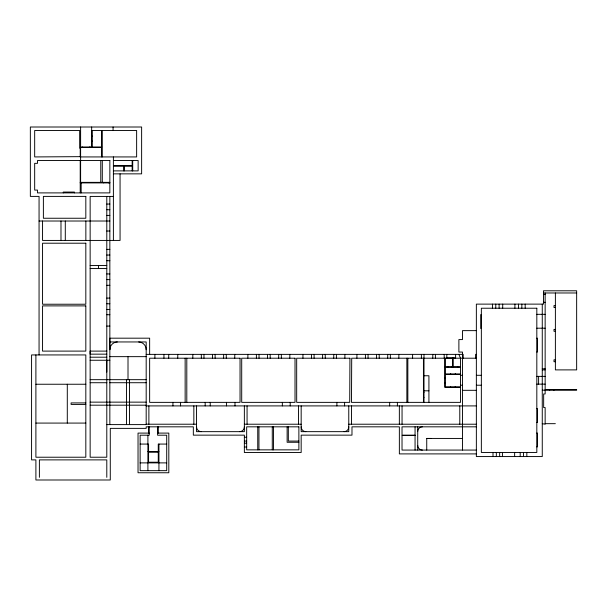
<?xml version="1.0" encoding="UTF-8"?>
<svg xmlns="http://www.w3.org/2000/svg" width="607" height="607" viewBox="0 0 607 607"><rect width="100%" height="100%" fill="white"/><g stroke="black" fill="none" stroke-linecap="round" stroke-linejoin="round"><path stroke-width="0.91" d="M106.794 361.848L106.794 372.091M117.333 341.953L116.339 342.037A7.625 7.625 0 0 0 109.844 349.715L109.844 338.182L149.641 338.182L149.641 354.374L146.181 354.389M91.657 130.497L136.636 130.497L136.636 156.932L80.215 156.932L80.215 148.093M91.657 136.135L92.211 136.135M91.657 141.097L92.211 141.097M80.61 146.977L101.741 146.977M80.61 147.531L101.46 147.531M80.61 148.093L79.661 148.093L79.661 130.497L34.675 130.497L34.675 156.932L80.61 156.652M113.395 160.536L138.138 160.536L138.138 170.886L113.395 170.886M113.395 165.628L132.159 165.628L132.159 160.536M113.395 166.181L123.737 166.181L123.737 170.886M113.395 173.852L141.628 173.852L141.628 127.007L30.35 127.007L30.35 196.395L39.06 196.395L39.06 354.936M80.215 182.358L109.844 182.358M80.215 182.912L80.61 182.912M81.163 182.912L109.844 182.912M113.395 196.425L90.147 196.425L90.147 457.223L106.794 457.223L106.794 196.395M106.794 204.058L109.844 204.058M106.794 209.734L109.844 209.734M106.794 215.409L109.844 215.409M39.06 221.016L109.844 221.016M106.794 231.024L109.844 231.024M106.794 249.371L109.844 249.371M106.794 255.046L109.844 255.046M106.794 260.722L109.844 260.722M90.147 265.479L106.794 265.479M90.147 268.484L106.794 268.484M106.794 273.947L109.844 273.947M106.794 279.622L109.844 279.622M106.794 285.298L109.844 285.298M543.477 292.976L576.65 292.976M543.477 294.471L545.147 294.471M106.794 298.09L109.844 298.09M543.477 302.286L545.147 302.286M106.794 303.766L109.844 303.766M555.39 305.602L553.994 305.602L553.994 307.491L555.39 307.491M106.794 309.441L109.844 309.441M536.823 314.327L545.147 314.327M481.351 314.601L480.797 314.601L480.797 328.47L481.351 328.47M106.794 314.73L109.844 314.73M106.794 326.08L109.844 326.08M536.823 328.197L545.147 328.197M555.39 329.411L553.994 329.411L553.994 331.293L555.39 331.293M476.358 330.633L462.488 330.633L462.488 339.579L458.884 339.579L458.884 352.06L462.488 352.06L462.488 450.068M536.823 338.182L537.377 338.182L537.377 352.045L536.823 352.045M109.844 341.953L146.181 341.953L146.181 424.604L106.794 424.604M106.878 351.104L90.117 351.104L90.117 354.154L106.794 354.154M149.641 354.374L463.187 354.374L463.187 358.206M476.358 354.374L475.668 354.374L475.668 358.206M109.844 356.65L146.181 356.65M90.147 357.204L106.794 357.204M446.813 357.872L455.599 357.872M476.358 358.206L351.703 358.206L351.483 402.365L460.516 402.365L460.516 358.206L458.884 354.374M555.39 359.837L553.994 359.837L553.994 361.719L555.39 361.719M90.147 360.255L109.844 360.255M445.28 366.734L460.516 366.734M445.28 367.288L460.516 367.288M542.263 368.798L545.147 368.798M542.263 369.891L545.147 369.891M460.516 373.904L445.28 373.904L445.28 358.206M460.516 374.458L445.28 374.458L445.28 386.826L460.516 386.826M460.516 375.293L462.488 375.293M476.358 375.293L481.351 375.293M423.997 375.756L428.921 375.756L428.921 402.365M536.823 376.37L545.147 376.37M444.726 378.04L445.28 378.04M90.147 379.671L146.181 379.671M90.147 382.721L106.893 382.721M109.753 382.721L146.249 382.721M444.726 382.774L445.28 382.774M536.823 384.132L545.147 384.132M35.896 384.246L85.822 384.246M460.516 385.217L462.488 385.217M476.358 385.217L481.351 385.217M460.516 387.38L444.726 387.38L444.726 358.206M545.147 389.633L576.65 389.633L576.65 390.187L542.263 390.187M462.488 390.316L476.358 390.316M423.997 390.809L428.921 390.809M423.443 392.501L423.997 392.501M423.443 397.426L423.997 397.426M90.147 402.138L146.181 402.138M85.822 402.911L71.095 402.911L71.095 404.421L85.822 404.421M90.147 405.188L146.264 405.188M146.181 405.908L476.358 405.908M536.823 408.632L537.377 408.632L537.377 422.495L536.823 422.495M35.896 423.079L85.822 423.079M542.263 423.671L545.147 424.232L545.147 407.563L543.66 407.563L543.66 393.966L545.147 393.966L545.147 292.976M545.147 423.671L555.352 423.671M146.181 424.217L196.547 424.217M244.363 424.217L301.171 424.217M348.767 424.217L476.358 424.217M476.358 426.827L402.024 426.827L402.024 435.143L415.059 435.143M536.823 433.041L537.377 433.041L537.377 446.904L536.823 446.904M149.231 433.094L138.032 433.094L138.032 472.754L168.814 472.754L168.814 433.094L157.608 433.094M415.059 435.538L402.024 435.538L402.024 450.068L476.358 450.068M244.363 437.252L246.67 437.252M426.736 450.068L426.736 438.436L462.488 438.444M244.363 441.069L246.67 441.069M298.872 441.069L288.333 441.069L288.333 426.827M298.872 442.268L287.126 442.268L287.126 426.827M244.363 443.216L246.67 443.216M140.134 444.074L148.571 444.074L148.571 451.57M166.705 444.074L158.268 444.074L158.268 451.57M244.363 447.025L246.67 447.025M147.903 451.57L158.935 451.57M476.358 453.899L399.36 453.899L399.36 426.827L351.984 426.827L351.984 435.143L301.171 435.143L301.171 452.511L244.363 452.511L244.363 435.143L193.33 435.143L193.33 426.827L146.181 426.827L146.181 428.375L110.284 428.375L110.284 479.993L35.896 479.993L35.896 459.886L31.572 459.886L31.572 354.936L85.822 354.936L85.822 457.223L35.896 457.223L35.896 354.936M140.134 462.883L166.705 462.883M426.736 438.436L430.932 438.444M106.794 360.255L106.794 361.537M555.39 292.976L555.39 369.891L576.65 369.891L576.65 290.791L543.477 290.791L543.477 304.122L476.358 304.122L476.358 456.563L542.263 456.563L542.263 304.122M553.941 389.633L553.941 390.187M549.699 389.633L549.699 390.187M538.599 376.37L538.599 384.132M526.838 452.45L526.838 456.563M525.176 304.122L525.176 308.227M523.515 452.45L523.515 456.563M521.845 304.122L521.845 308.227M520.184 452.45L520.184 456.563M518.522 304.122L518.522 308.227M514.911 304.122L514.911 308.227M514.637 452.45L514.637 456.563M502.71 304.122L502.71 308.227M502.429 452.45L502.429 456.563M499.66 452.45L499.66 456.563M499.106 304.122L499.106 308.227M496.329 452.45L496.329 456.563M495.775 304.122L495.775 308.227M493.005 452.45L493.005 456.563M492.444 304.122L492.444 308.227M459.787 405.908L459.787 424.217M457.693 366.734L457.693 367.288M455.599 354.374L455.599 358.206M455.462 373.904L455.462 374.458M455.189 373.904L455.189 374.458M455.189 386.826L455.189 387.38M453.55 366.734L453.55 367.288M453.095 357.872L453.095 366.734M452.701 357.872L452.701 366.734M452.025 366.734L452.025 367.288M450.713 373.904L450.713 374.458M450.606 373.904L450.606 374.458M450.606 386.826L450.606 387.38M447.883 366.734L447.883 367.288M446.813 354.374L446.813 358.206M444.195 354.374L444.195 358.206M435.401 354.374L435.401 358.206M432.791 354.374L432.791 358.206M423.997 354.374L423.997 402.365M423.443 358.206L423.443 402.365M421.387 354.374L421.387 358.206M417.722 426.827L417.722 450.068M415.059 426.827L415.059 450.068M412.593 354.374L412.593 358.206M407.843 358.206L407.843 402.365M406.857 358.206L406.857 402.365M402.054 405.908L402.054 424.217M399.353 405.908L399.353 424.217M398.867 354.374L398.867 358.206M397.388 402.365L397.388 405.908M390.347 354.374L390.347 358.206M389.664 402.365L389.664 405.908M387.721 354.374L387.721 358.206M379.216 354.374L379.216 358.206M376.568 354.374L376.568 358.206M368.062 354.374L368.062 358.206M365.422 354.374L365.422 358.206M356.916 354.374L356.916 358.206M351.468 405.908L351.468 424.217M348.767 405.908L348.767 431.653L301.171 431.653L301.171 405.908M344.897 354.374L344.897 358.206M344.594 402.365L344.594 405.908M336.893 402.365L336.893 405.908M336.392 354.374L336.392 358.206M333.751 354.374L333.751 358.206M325.246 354.374L325.246 358.206M322.598 354.374L322.598 358.206M314.092 354.374L314.092 358.206M311.452 354.374L311.452 358.206M302.946 354.374L302.946 358.206M298.469 405.908L298.469 424.217M290.192 402.365L290.192 405.908M289.835 354.374L289.835 358.206M282.346 402.365L282.346 405.908M281.329 354.374L281.329 358.206M278.689 354.374L278.689 358.206M273.476 426.827L273.476 449.848M272.277 426.827L272.277 449.848M270.183 354.374L270.183 358.206M267.535 354.374L267.535 358.206M259.03 354.374L259.03 358.206M258.946 426.827L258.946 449.848M257.74 426.827L257.74 449.848M256.389 354.374L256.389 358.206M247.884 354.374L247.884 358.206M247.064 405.908L247.064 424.217M244.363 405.908L244.363 431.653L196.547 431.653L196.547 405.908M234.992 402.365L234.992 405.908M234.772 354.374L234.772 358.206M226.441 402.365L226.441 405.908M226.267 354.374L226.267 358.206M223.626 354.374L223.626 358.206M215.121 354.374L215.121 358.206M212.473 354.374L212.473 358.206M210.227 402.365L210.227 405.908M205.174 402.365L205.174 405.908M203.967 354.374L203.967 358.206M201.327 354.374L201.327 358.206M193.845 405.908L193.845 424.217M192.821 354.374L192.821 358.206M186.804 358.206L186.804 402.365M185.143 358.206L185.143 402.365M180.567 402.365L180.567 405.908M177.768 354.374L177.768 358.206M172.934 402.365L172.934 405.908M168.723 354.374L168.723 358.206M163.943 354.374L163.943 358.206M158.935 444.074L158.935 470.653M158.268 426.827L158.268 433.094M157.608 426.827L157.608 435.204L166.705 435.204L166.705 470.653L140.134 470.653L140.134 435.204L149.231 435.204L149.231 426.827M154.899 354.374L154.899 358.206M148.882 405.908L148.882 424.217M148.571 426.827L148.571 433.094M147.903 435.204L147.903 470.653M132.713 160.536L132.713 170.886M132.159 170.886L132.159 166.181L124.291 166.181L124.291 170.886M129.534 379.671L129.534 424.604M128.009 356.65L128.009 379.671M126.484 379.671L126.484 424.604M120.065 173.852L120.065 240.433L42.551 240.433L42.551 221.016M113.395 156.932L113.395 240.433M113.069 127.007L113.069 130.497M109.844 196.425L109.844 424.604M108.471 182.358L108.471 182.912M106.794 477.337L106.794 459.886L39.394 459.886L39.394 477.337M103.729 182.358L103.729 182.912M102.295 130.497L102.295 156.932M102.295 160.536L102.295 182.358M101.46 130.497L101.46 156.932M100.77 160.536L100.77 182.358M98.471 265.479L98.471 268.484M92.211 130.497L92.211 146.977M91.657 127.007L91.657 146.977M90.936 146.977L90.936 147.531M89.495 146.977L89.495 147.531M85.853 221.016L85.853 240.433M82.613 146.977L82.613 147.531M81.163 182.358L81.163 192.897M80.61 127.007L80.61 182.358M80.215 160.536L80.215 192.897M74.418 192.897L74.418 192.07L63.28 192.07L63.28 192.897M67.294 384.246L67.294 423.079M65.29 221.016L65.29 240.433M60.988 221.016L60.988 240.433M244.363 426.827A4.742 4.742 0 0 1 239.704 431.653M201.205 431.653A4.742 4.742 0 0 1 196.547 426.827M305.829 431.653A4.742 4.742 0 0 1 301.171 426.827M348.767 426.827A4.742 4.742 0 0 1 344.108 431.653M138.692 341.953A7.625 7.625 0 0 1 146.181 349.715M422.381 450.068A4.659 4.659 0 0 1 417.722 445.409M417.722 431.433A4.659 4.659 0 0 1 422.381 426.827M349.935 358.206L349.715 402.365L296.679 402.365L296.679 358.206L349.935 358.206M109.844 160.536L37.505 160.536L37.505 163.344L34.675 163.344L34.675 190.082L37.505 190.082L37.505 192.897L109.844 192.897L109.844 160.536M85.822 196.395L43.385 196.395L43.385 218.247L85.822 218.247L85.822 196.395M85.822 243.21L42.551 243.21L42.551 304.228L85.822 304.228L85.822 243.21M85.822 305.89L42.551 305.89L42.551 351.104L85.822 351.104L85.822 305.89M536.823 308.227L481.351 308.227L481.351 452.45L536.823 452.45L536.823 308.227M240.046 358.206L149.641 358.206L149.641 402.365L240.046 402.365L240.046 358.206M295.017 358.206L241.707 358.206L241.707 402.365L295.017 402.365L295.017 358.206M298.872 426.827L246.67 426.827L246.67 449.848L298.872 449.848L298.872 426.827M158.268 452.23L148.571 452.23L148.571 462.215L158.268 462.215L158.268 452.23"/></g></svg>
